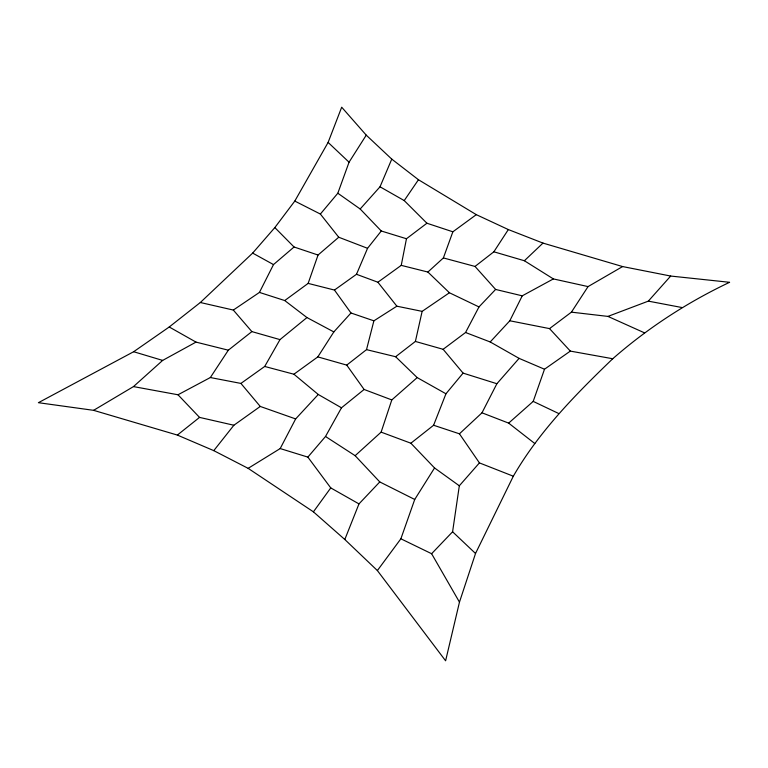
<?xml version="1.0" encoding="UTF-8"?>
<svg xmlns="http://www.w3.org/2000/svg" width="768" height="768" viewBox="0 0 768 768"><rect width="100%" height="100%" fill="white"/><g stroke="black" fill="none" stroke-linecap="round" stroke-linejoin="round"><path stroke-width="1.15" d="M377.376 570.557L400.877 538.79L431.616 553.718L452.592 531.782L459.322 485.789L479.424 462.893L513.322 476.208C539.232 431.328 575.645 394.397 612.739 358.742C647.942 327.917 687.322 302.333 729.6 282.298L670.685 276.048L622.608 266.563L542.986 243.091L508.33 229.565L476.304 214.656L418.454 179.731L391.766 159.12L366.25 135.149L341.693 107.203L328.118 142.416L294.797 201.072L274.838 227.578L252.653 253.094L200.333 302.506L169.229 326.986L133.651 351.725L38.4 402.691L93.59 410.333L177.36 435.072L213.773 450.643L248.141 468.346L313.411 511.834L344.813 539.501L377.376 570.557L445.603 660.797L459.466 602.141L475.526 553.488L513.322 476.208M200.333 302.506L233.328 310.061L259.44 292.416L284.736 300.547L308.141 283.392L334.464 290.054L356.486 274.291L377.894 282.23L401.242 265.363L406.464 238.742L426.922 223.229L452.861 231.802L476.304 214.656M93.59 410.333L133.478 386.592L178.003 394.771L210.346 377.539L240.922 383.424L264.701 366.461L293.914 374.218L317.827 356.89L346.742 365.107L366.518 349.642L395.626 356.726L415.392 341.443L422.141 311.366L449.424 292.762L478.982 306.931L495.61 289.44L522.24 295.834L553.373 278.918L588.058 286.589L622.608 266.563M366.518 349.642L373.891 320.832L396.864 306.192L422.141 311.366M248.141 468.346L280.195 448.56L307.862 457.114L325.507 436.483L355.142 455.683L381.12 432.134L391.805 399.926L417.197 377.597L445.949 393.782L463.085 373.114L496.886 383.722L519.091 358.368L544.502 369.226L570.336 351.101L612.739 358.742M308.141 283.392L318.048 255.034L338.736 237.235L367.555 248.304L381.274 230.995L406.464 238.742M381.12 432.134L410.88 443.213L433.603 425.251L459.437 433.814L481.987 412.81L508.656 423.12L533.203 401.395L544.502 369.226M400.877 538.79L414.73 499.469L434.544 467.952L410.88 443.213M294.797 201.072L320.371 214.051L337.824 193.229L349.056 162.211L366.25 135.149M401.242 265.363L427.891 272.045L443.386 257.933L452.861 231.802M433.603 425.251L445.949 393.782M344.813 539.501L358.973 503.904L379.776 481.93L414.73 499.469M337.824 193.229L360.173 208.992L380.026 186.797L391.766 159.12M356.486 274.291L367.555 248.304M415.392 341.443L443.136 349.306L465.552 332.506L490.205 341.962L509.818 320.774L522.24 295.834M259.44 292.416L273.494 264.586L294.058 246.998L318.048 255.034M481.987 412.81L496.886 383.722M280.195 448.56L295.651 418.925L318.269 394.483L341.482 407.798L364.109 389.472L391.805 399.926M465.552 332.506L478.982 306.931M325.507 436.483L341.482 407.798M264.701 366.461L279.994 339.61L306.96 317.558L333.83 331.92L350.976 312.989L373.891 320.832M317.827 356.89L333.83 331.92M443.386 257.933L475.027 266.438L493.862 251.798L508.33 229.565M509.818 320.774L549.533 328.608L571.421 312.154L588.058 286.589M210.346 377.539L228.326 350.189L251.866 331.603L279.994 339.61M426.922 223.229L404.227 200.582L418.454 179.731M313.411 511.834L330.758 487.91L307.862 457.114M213.773 450.643L233.875 425.242L260.256 406.445L295.651 418.925M571.421 312.154L607.939 316.406L648.326 301.133L670.685 276.048M493.862 251.798L524.381 260.746L542.986 243.091M133.478 386.592L162.653 360.413L196.003 342.106L228.326 350.189M177.36 435.072L199.536 417.398L233.875 425.242M648.326 301.133L681.821 307.507M133.651 351.725L162.653 360.413M607.939 316.406L644.582 332.88M533.203 401.395L558.518 413.424M252.653 253.094L273.494 264.586M169.229 326.986L196.003 342.106M490.205 341.962L519.091 358.368M330.758 487.91L358.973 503.904M380.026 186.797L404.227 200.582M524.381 260.746L553.373 278.918M434.544 467.952L459.322 485.789M284.736 300.547L306.96 317.558M508.656 423.12L534.806 443.539M293.914 374.218L318.269 394.483M328.118 142.416L349.056 162.211M452.592 531.782L475.526 553.488M427.891 272.045L449.424 292.762M395.626 356.726L417.197 377.597M274.838 227.578L294.058 246.998M360.173 208.992L381.274 230.995M178.003 394.771L199.536 417.398M355.142 455.683L379.776 481.93M549.533 328.608L570.336 351.101M475.027 266.438L495.61 289.44M233.328 310.061L251.866 331.603M240.922 383.424L260.256 406.445M443.136 349.306L463.085 373.114M377.894 282.23L396.864 306.192M320.371 214.051L338.736 237.235M334.464 290.054L350.976 312.989M346.742 365.107L364.109 389.472M459.437 433.814L479.424 462.893M431.616 553.718L459.466 602.141"/></g></svg>
